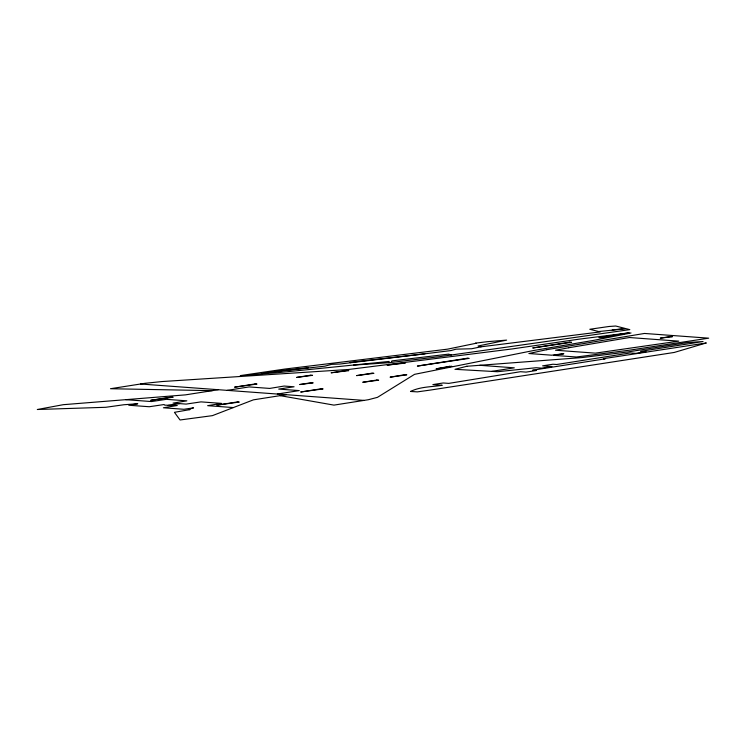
<?xml version="1.0" encoding="UTF-8"?>
<svg xmlns="http://www.w3.org/2000/svg" width="746" height="746" viewBox="0 0 746 746"><rect width="100%" height="100%" fill="white"/><g stroke="black" fill="none" stroke-linecap="round" stroke-linejoin="round"><path stroke-width="1.12" d="M353.511 365.111L388.918 362.696L389.16 361.428L280.356 372.44L240.259 375.611L284.785 369.065L447.535 349.156L476.116 343.263L475.622 343.132L487.157 341.696L506.627 340.111L478.046 346.004L481.142 346.797L600.204 331.933L589.797 329.266L608.978 326.487L615.748 326.021L625.148 328.436L612.177 330.058M391.426 362.509L391.706 360.999L392.545 360.812L448.467 354.145L451.479 354.919M261.193 374.119L264.131 372.972L324.948 366.146L331.606 364.346L339.654 364.057L425.024 353.8L450.966 350.564L456.067 349.165L471.612 348.755L481.142 346.797M218.298 389.71L185.446 394.867L63.223 404.696L37.3 409.507L105.773 407.288L123.901 404.742L137.758 403.745L128.769 405.237L149.265 406.738L164.148 404.528L164.689 405.143L177.25 405.488L163.402 407.782L183.898 409.284L193.559 407.848L188.44 409.47L189.997 409.591L174.443 412.324L180.038 419.979L212.414 415.643L253.407 399.847L286.25 394.69M227.222 390.363L249.145 386.922L269.707 388.424L284.142 386.055L294.083 386.782L278.715 389.086L299.267 390.596L277.344 394.037M168.176 405.404L179.553 403.614M491.782 371.368L514.302 367.834L479.771 365.298M598.693 331.55L626.155 328.697L629.81 329.629L439.506 356.681L388.918 362.696M212.218 390.662L110.483 388.722L144.911 383.313L162.096 381.551L348.447 369.494L512.381 348.914L578.84 339.197L629.148 332.837L598.945 337.574L600.81 337.714L631.013 332.968L594.021 340.307L533.772 350.48L414.543 374.343L377.439 397.357L368.375 399.716L333.947 405.115L280.179 395.65M140.537 384.004L364.011 400.397M125.738 399.67L151.475 401.553L166.349 399.334L186.854 400.844L173.007 403.129L186.108 404.099L200.982 401.88L221.487 403.381L207.64 405.675L233.377 407.568M425.024 353.8L349.939 362.444L350.732 362.724M308.564 367.713L274.444 371.377L275.237 371.657M706.136 342.992L674.253 352.448L430.554 390.037L417.406 391.874L410.496 391.464C420.613 386.521 431.477 387.025 442.21 385.272L432.894 384.591L443.171 382.978L448.766 383.388L520.484 371.704L526.07 372.114L536.346 370.501L532.625 370.221L605.248 358.826L603.383 358.686L706.136 342.992M466.847 366.267L454.976 369.317L497.507 371.722L536.076 367.731L541.661 368.142L551.937 366.528L542.622 365.848L552.898 364.235L556.628 364.505L630.211 352.961L635.797 353.371L646.073 351.758L640.488 351.347L703.049 341.528L688.045 342.498L627.927 351.935L581.777 357.595L466.847 366.267M449.493 366.333L436.102 368.841L451.908 366.379L449.493 366.333M546.585 349.715L528.886 353.52L551.704 355.199L563.845 353.725L553.569 355.338L576.388 357.008L629.316 350.21L708.7 338.171L644.469 333.453L546.585 349.715M568.788 347.748L555.518 350.228L595.336 353.147L678.785 341.146L629.438 337.528L568.788 347.748M404.696 374.716L390.065 377.178L406.803 374.809L404.696 374.716M171.272 397.086L150.72 400.313L173.137 397.226L171.272 397.086M255.132 383.929L234.58 387.155L256.997 384.059L255.132 383.929M310.681 375.21L296.656 377.411L312.546 375.341L310.681 375.21M311.296 382.726L299.733 384.535L313.161 382.857L311.296 382.726M372.049 373.186L356.625 375.611L373.905 373.326L372.049 373.186M467.276 358.239L417.378 366.072L469.141 358.378L467.276 358.239M569.702 342.162L532.709 347.972L571.567 342.302L569.702 342.162M237.368 401.935L216.816 405.162L239.233 402.075L237.368 401.935M321.228 388.778L300.675 392.004L323.093 388.908L321.228 388.778M376.777 380.059L362.752 382.26L378.642 380.19L376.777 380.059M670.514 336.549L660.238 338.162L672.379 336.688L670.514 336.549M347.198 370.436L331.103 372.795L348.811 370.613L347.198 370.436M404.052 362.864L387.165 365.12L405.302 363.097L404.052 362.864"/></g></svg>
